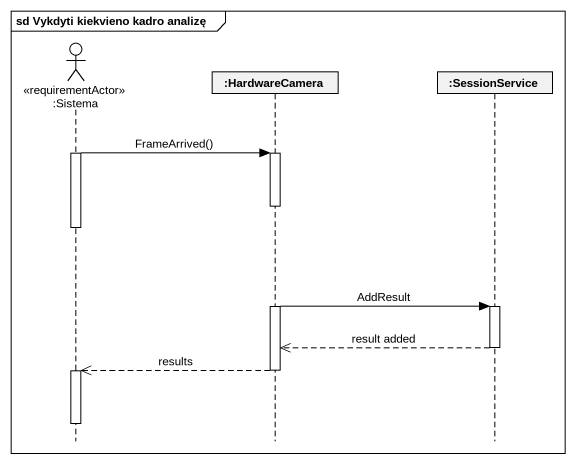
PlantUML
@startuml
mainframe sd Vykdyti kiekvieno kadro analizę
hide footbox
actor ":Sistema" as Sistema <<requirementActor>>
participant ":HardwareCamera" as HardwareCamera
participant ":SessionService" as SessionService

activate Sistema
Sistema -> HardwareCamera : FrameArrived()
activate HardwareCamera
deactivate Sistema
HardwareCamera -> SessionService : AddResult
activate SessionService
SessionService -->> HardwareCamera : result added
deactivate SessionService
HardwareCamera -->> Sistema : results
deactivate HardwareCamera
activate Sistema
deactivate Sistema
@enduml
